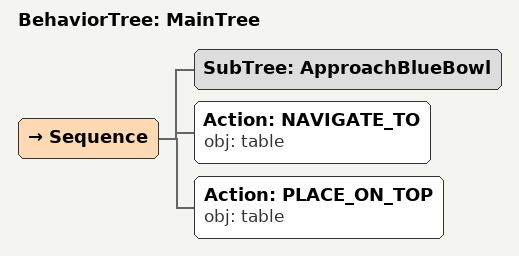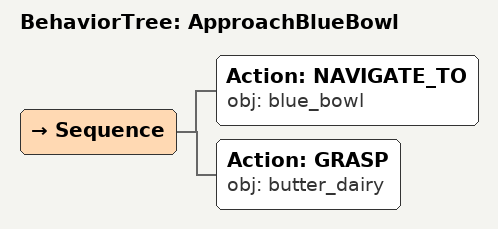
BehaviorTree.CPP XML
<root main_tree_to_execute="MainTree">
  <BehaviorTree ID="MainTree">
    <Sequence>
      <!-- Execute subtree ApproachBlueBowl -->
      <SubTree ID="ApproachBlueBowl" />
      <!-- Navigate to table -->
      <Action ID="NAVIGATE_TO" obj="table" />
      <!-- Place on table -->
      <Action ID="PLACE_ON_TOP" obj="table" />
    </Sequence>
  </BehaviorTree>
  <!-- Subtree definition ApproachBlueBowl -->
  <BehaviorTree ID="ApproachBlueBowl">
    <Sequence>
      <!-- Navigate to blue_bowl -->
      <Action ID="NAVIGATE_TO" obj="blue_bowl" />
      <!-- Grasp butter_dairy -->
      <Action ID="GRASP" obj="butter_dairy" />
    </Sequence>
  </BehaviorTree>
</root>
